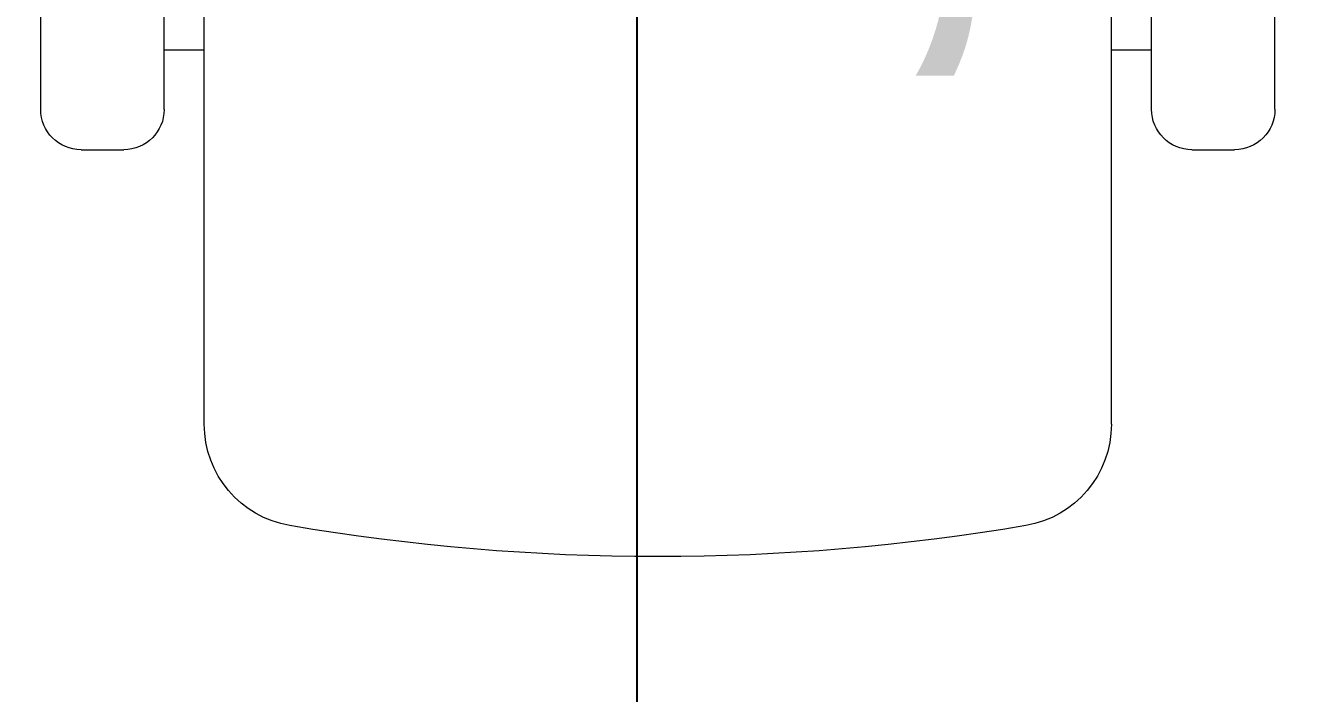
# Model space of a CAD drawing. Extents: x -12260 to 57327, y -29287 to 19916.
# Drawn here: x 45079 to 45705, y -6849 to -6524 of the extents above; entities that cross this region are included whole.
import ezdxf

# ---------------------------------------------------------------- set-up
doc = ezdxf.new("R2010")
doc.units = 0
doc.header["$LTSCALE"] = 0.25
doc.linetypes.add('DASHDOT', pattern=[25.4, 12.7, -6.35, 0, -6.35])
for name, color, linetype, lineweight in [('01-First Floor-FUR$0$72_EGR_BASE_TEXT', 252, 'Continuous', 5), ('01-First Floor-FUR$0$LOADING', 253, 'Continuous', 5), ('01-First Floor-FUR$0$NEW Wall', 166, 'Continuous', 5), ('E-LITE-CLNG-CNDT', 6, 'DASHDOT', 35)]:
    doc.layers.add(name, color=color, linetype=linetype, lineweight=lineweight)
doc.layers.add('01-First Floor-FUR$0$FALSE CEILING', color=251, linetype='Continuous')
doc.styles.add('01-First Floor-FUR$0$X3G_ENTITY_9EC9', font='swisscl.ttf', dxfattribs={"height": 0.2})

# ---------------------------------------------------------------- blocks, each defined once
blk = doc.blocks.new('*X119')
at = {"color": 0}
for p, q in [((5, 3), (5, 3)), ((5, 3), (5, 3)), ((5, 3), (5, 3)), ((5, 3), (5, 3)), ((5, 3), (5, 3)), ((5, 3), (5, 3)), ((5, 3), (5, 3)), ((5, 3), (5, 3)), ((5, 3), (5, 3)), ((5, 3), (5, 3)), ((5, 3), (5, 3)), ((5, 3), (5, 3)), ((5, 3), (5, 3)), ((5, 3), (5, 3)), ((5, 3), (5, 3)), ((5, 3), (5, 3)), ((5, 3), (5, 3)), ((5, 3), (5, 3)), ((5, 3), (5, 3)), ((5, 3), (5, 3)), ((5, 3), (5, 3)), ((5, 3), (5, 3)), ((5, 3), (5, 3)), ((5, 3), (5, 3)), ((5, 3), (5, 3)), ((5, 3), (5, 3)), ((5, 3), (5, 3)), ((5, 3), (5, 3)), ((5, 3), (5, 3)), ((5, 3), (5, 3)), ((5, 3), (5, 3)), ((5, 3), (5, 3)), ((5, 3), (5, 3)), ((5, 3), (5, 3)), ((5, 3), (5, 3)), ((5, 3), (5, 3)), ((5, 3), (5, 3)), ((5, 3), (5, 3)), ((5, 3), (5, 3)), ((5, 3), (5, 3)), ((5, 3), (5, 3)), ((5, 3), (5, 3)), ((5, 3), (5, 3)), ((5, 3), (5, 3)), ((5, 3), (5, 3)), ((5, 3), (5, 3)), ((5, 3), (5, 3)), ((5, 3), (5, 3)), ((5, 3), (5, 3)), ((5, 3), (5, 3)), ((5, 3), (5, 3)), ((5, 3), (5, 3)), ((5, 3), (5, 3)), ((5, 3), (5, 3)), ((5, 3), (5, 3)), ((5, 3), (5, 3)), ((5, 3), (5, 3)), ((5, 3), (5, 3)), ((5, 3), (5, 3)), ((5, 3), (5, 3)), ((5, 3), (5, 3)), ((5, 3), (5, 3)), ((5, 3), (5, 3)), ((5, 3), (5, 3)), ((5, 3), (5, 3)), ((5, 3), (5, 3)), ((6, 3), (5, 3)), ((5, 3), (5, 3)), ((6, 3), (5, 3)), ((5, 3), (5, 3)), ((6, 3), (5, 3)), ((5, 3), (5, 3)), ((6, 3), (5, 3)), ((5, 3), (5, 3)), ((5, 3), (5, 3)), ((5, 3), (5, 3)), ((5, 3), (5, 3)), ((5, 3), (5, 3)), ((5, 3), (5, 3)), ((5, 3), (5, 3)), ((5, 3), (5, 3)), ((5, 3), (5, 3)), ((5, 3), (5, 3)), ((5, 3), (5, 3)), ((5, 3), (5, 3)), ((5, 3), (5, 3)), ((5, 3), (5, 3)), ((5, 3), (5, 3)), ((5, 3), (5, 3)), ((5, 3), (5, 3)), ((5, 3), (5, 3)), ((5, 3), (5, 3)), ((5, 3), (5, 3)), ((5, 3), (5, 3)), ((5, 3), (5, 3)), ((5, 3), (5, 3)), ((6, 3), (6, 3)), ((6, 3), (6, 3)), ((6, 3), (6, 3)), ((6, 3), (6, 3)), ((6, 3), (6, 3)), ((6, 3), (6, 3)), ((6, 3), (6, 3)), ((6, 3), (6, 3)), ((6, 3), (6, 3)), ((6, 3), (6, 3)), ((6, 3), (6, 3)), ((6, 3), (6, 3)), ((6, 3), (6, 3)), ((6, 3), (6, 3)), ((6, 3), (6, 3)), ((6, 3), (6, 3)), ((6, 3), (6, 3)), ((6, 3), (6, 3)), ((6, 3), (6, 3)), ((6, 3), (6, 3)), ((6, 3), (6, 3)), ((6, 3), (6, 3)), ((6, 3), (6, 3)), ((6, 3), (6, 3)), ((6, 3), (6, 3)), ((6, 3), (6, 3)), ((6, 3), (6, 3)), ((6, 3), (6, 3)), ((6, 3), (6, 3)), ((6, 3), (6, 3)), ((6, 3), (6, 3)), ((6, 3), (6, 3)), ((6, 3), (6, 3)), ((6, 3), (6, 3)), ((6, 3), (6, 3)), ((6, 3), (6, 3)), ((6, 3), (6, 3)), ((6, 3), (6, 3)), ((6, 3), (6, 3)), ((6, 3), (6, 3)), ((6, 3), (6, 3)), ((6, 3), (6, 3)), ((6, 3), (6, 3)), ((6, 3), (6, 3)), ((6, 3), (6, 3)), ((6, 3), (6, 3)), ((6, 3), (6, 3)), ((6, 3), (6, 3)), ((6, 3), (6, 3)), ((6, 3), (6, 3)), ((6, 3), (6, 3)), ((6, 3), (6, 3)), ((6, 3), (6, 3)), ((6, 3), (6, 3)), ((6, 3), (6, 3)), ((6, 3), (6, 3)), ((6, 3), (6, 3)), ((6, 3), (6, 3)), ((6, 3), (6, 3)), ((6, 3), (6, 3)), ((6, 3), (6, 3)), ((6, 3), (6, 3)), ((6, 3), (6, 3)), ((6, 3), (6, 3)), ((6, 3), (6, 3)), ((6, 3), (6, 3)), ((6, 3), (6, 3)), ((6, 3), (6, 3)), ((6, 3), (6, 3)), ((6, 3), (6, 3)), ((6, 3), (6, 3)), ((6, 3), (6, 3)), ((6, 3), (6, 3)), ((6, 3), (6, 3)), ((6, 3), (6, 3)), ((6, 3), (6, 3)), ((6, 3), (6, 3)), ((6, 3), (6, 3)), ((6, 3), (6, 3)), ((6, 3), (6, 3)), ((6, 3), (6, 3)), ((6, 3), (6, 3)), ((6, 3), (6, 3)), ((6, 3), (6, 3)), ((6, 3), (6, 3)), ((6, 3), (6, 3)), ((6, 3), (6, 3)), ((6, 3), (6, 3)), ((6, 3), (6, 3)), ((6, 3), (6, 3)), ((6, 3), (6, 3)), ((6, 3), (6, 3)), ((6, 3), (6, 3)), ((6, 3), (6, 3)), ((6, 3), (6, 3)), ((6, 3), (6, 3)), ((6, 3), (6, 3)), ((6, 3), (6, 3)), ((6, 3), (6, 3)), ((6, 3), (6, 3)), ((6, 3), (6, 3)), ((6, 3), (6, 3)), ((6, 3), (6, 3)), ((6, 3), (6, 3)), ((6, 3), (6, 3)), ((6, 3), (6, 3)), ((6, 3), (6, 3)), ((6, 3), (6, 3)), ((6, 3), (6, 3)), ((6, 3), (6, 3)), ((6, 3), (6, 3)), ((6, 3), (6, 3)), ((6, 3), (6, 3)), ((6, 3), (6, 3)), ((6, 3), (6, 3)), ((6, 3), (6, 3)), ((6, 3), (6, 3)), ((6, 3), (6, 3)), ((6, 3), (6, 3)), ((6, 3), (6, 3)), ((6, 3), (6, 3)), ((6, 3), (6, 3)), ((6, 3), (6, 3)), ((6, 3), (6, 3)), ((6, 3), (6, 3)), ((6, 3), (6, 3)), ((6, 3), (6, 3)), ((6, 3), (6, 3)), ((6, 3), (6, 3)), ((6, 3), (6, 3)), ((6, 3), (6, 3)), ((6, 3), (6, 3)), ((6, 3), (6, 3)), ((6, 3), (6, 3)), ((6, 3), (6, 3)), ((6, 3), (6, 3)), ((6, 3), (6, 3)), ((6, 3), (6, 3)), ((6, 3), (6, 3)), ((6, 3), (6, 3)), ((6, 3), (6, 3)), ((6, 3), (6, 3)), ((6, 3), (6, 3)), ((6, 3), (6, 3)), ((6, 3), (6, 3)), ((6, 3), (6, 3)), ((6, 3), (6, 3)), ((6, 3), (6, 3)), ((6, 3), (6, 3)), ((6, 3), (6, 3)), ((6, 3), (6, 3)), ((6, 3), (6, 3)), ((6, 3), (6, 3)), ((6, 3), (6, 3)), ((6, 3), (6, 3)), ((6, 3), (6, 3)), ((6, 3), (6, 3)), ((6, 3), (6, 3)), ((6, 3), (6, 3)), ((6, 3), (6, 3)), ((6, 3), (6, 3)), ((6, 3), (6, 3)), ((6, 3), (6, 3)), ((6, 3), (6, 3)), ((6, 3), (6, 3)), ((6, 3), (6, 3)), ((6, 3), (6, 3)), ((6, 3), (6, 3)), ((6, 3), (6, 3)), ((6, 3), (6, 3)), ((6, 3), (6, 3)), ((6, 3), (6, 3)), ((6, 3), (6, 3)), ((6, 3), (6, 3)), ((6, 3), (6, 3)), ((6, 3), (6, 3)), ((6, 3), (6, 3)), ((6, 3), (6, 3)), ((6, 3), (6, 3)), ((6, 3), (6, 3)), ((6, 3), (6, 3)), ((6, 3), (6, 3)), ((6, 3), (6, 3)), ((6, 3), (6, 3)), ((6, 3), (6, 3)), ((6, 3), (6, 3)), ((6, 3), (6, 3)), ((6, 3), (6, 3)), ((6, 3), (6, 3)), ((6, 3), (6, 3)), ((6, 3), (6, 3)), ((6, 3), (6, 3)), ((6, 3), (6, 3)), ((6, 3), (6, 3)), ((6, 3), (6, 3)), ((6, 3), (6, 3)), ((6, 3), (6, 3)), ((6, 3), (6, 3)), ((6, 3), (6, 3)), ((6, 3), (6, 3)), ((6, 3), (6, 3)), ((6, 3), (6, 3)), ((6, 3), (6, 3)), ((6, 3), (6, 3)), ((6, 3), (5, 3)), ((6, 3), (5, 3)), ((6, 3), (5, 3)), ((6, 3), (5, 3)), ((6, 3), (5, 3)), ((6, 3), (6, 3)), ((6, 3), (6, 3)), ((6, 3), (6, 3)), ((6, 3), (6, 3)), ((6, 3), (6, 3)), ((6, 3), (6, 3)), ((6, 3), (6, 3)), ((6, 3), (6, 3)), ((6, 3), (6, 3)), ((6, 3), (6, 3)), ((6, 3), (6, 3)), ((6, 3), (6, 3)), ((6, 3), (6, 3)), ((6, 3), (6, 3)), ((6, 3), (6, 3)), ((6, 3), (6, 3)), ((6, 3), (6, 3)), ((6, 3), (6, 3)), ((6, 3), (6, 3)), ((6, 3), (6, 3)), ((6, 3), (6, 3)), ((6, 3), (6, 3)), ((6, 3), (6, 3)), ((6, 3), (6, 3)), ((6, 3), (6, 3)), ((6, 3), (6, 3)), ((6, 3), (6, 3)), ((6, 3), (6, 3)), ((6, 3), (6, 3)), ((6, 3), (6, 3)), ((6, 3), (6, 3)), ((6, 3), (6, 3)), ((6, 3), (6, 3)), ((6, 3), (6, 3)), ((6, 3), (6, 3)), ((6, 3), (6, 3)), ((6, 3), (6, 3)), ((6, 3), (6, 3)), ((6, 3), (6, 3)), ((6, 3), (6, 3)), ((6, 3), (6, 3)), ((6, 3), (6, 3)), ((6, 3), (6, 3)), ((6, 3), (6, 3)), ((6, 3), (6, 3)), ((6, 3), (6, 3)), ((6, 3), (6, 3)), ((6, 3), (6, 3)), ((6, 3), (6, 3)), ((6, 3), (6, 3)), ((6, 3), (6, 3)), ((6, 3), (6, 3)), ((6, 3), (6, 3)), ((6, 3), (6, 3)), ((6, 3), (6, 3)), ((6, 3), (6, 3)), ((6, 3), (6, 3)), ((6, 3), (6, 3)), ((6, 3), (6, 3)), ((6, 3), (6, 3)), ((6, 3), (6, 3)), ((6, 3), (6, 3)), ((6, 3), (6, 3)), ((6, 3), (6, 3)), ((6, 3), (6, 3)), ((6, 3), (6, 3)), ((6, 3), (6, 3)), ((6, 3), (6, 3)), ((6, 3), (6, 3)), ((6, 3), (6, 3)), ((6, 3), (6, 3)), ((6, 3), (6, 3)), ((6, 3), (6, 3)), ((6, 3), (6, 3)), ((6, 3), (6, 3)), ((6, 3), (6, 3)), ((6, 3), (6, 3)), ((6, 3), (6, 3)), ((6, 3), (6, 3)), ((6, 3), (6, 3)), ((6, 3), (6, 3)), ((6, 3), (6, 3)), ((6, 3), (6, 3)), ((6, 3), (6, 3)), ((6, 3), (6, 3)), ((6, 3), (6, 3)), ((6, 3), (6, 3)), ((6, 3), (6, 3)), ((6, 3), (6, 3)), ((6, 3), (6, 3)), ((6, 3), (6, 3)), ((6, 3), (6, 3)), ((6, 3), (6, 3)), ((6, 3), (6, 3)), ((6, 3), (6, 3)), ((6, 3), (6, 3)), ((6, 3), (6, 3)), ((6, 3), (6, 3)), ((6, 3), (6, 3)), ((6, 3), (6, 3)), ((6, 3), (6, 3)), ((6, 3), (6, 3)), ((6, 3), (6, 3)), ((6, 3), (6, 3)), ((6, 3), (6, 3)), ((6, 3), (6, 3)), ((6, 3), (6, 3)), ((6, 3), (6, 3)), ((6, 3), (6, 3)), ((6, 3), (6, 3)), ((6, 3), (6, 3)), ((6, 3), (6, 3)), ((6, 3), (6, 3)), ((6, 3), (6, 3)), ((6, 3), (6, 3)), ((6, 3), (6, 3)), ((6, 3), (6, 3)), ((6, 3), (6, 3)), ((6, 3), (6, 3)), ((6, 3), (6, 3)), ((6, 3), (6, 3)), ((6, 3), (6, 3)), ((6, 3), (6, 3)), ((6, 3), (6, 3)), ((6, 3), (6, 3)), ((6, 3), (6, 3)), ((6, 3), (6, 3)), ((6, 3), (6, 3)), ((6, 3), (6, 3)), ((6, 3), (6, 3)), ((6, 3), (6, 3)), ((6, 3), (6, 3)), ((6, 3), (6, 3)), ((6, 3), (6, 3)), ((6, 3), (6, 3)), ((6, 3), (6, 3)), ((6, 3), (6, 3)), ((6, 3), (6, 3)), ((6, 3), (6, 3)), ((6, 3), (6, 3)), ((6, 3), (6, 3)), ((6, 3), (6, 3)), ((6, 3), (6, 3)), ((6, 3), (6, 3)), ((6, 3), (6, 3)), ((6, 3), (6, 3)), ((6, 3), (6, 3)), ((6, 3), (6, 3)), ((6, 3), (6, 3)), ((6, 3), (6, 3)), ((6, 3), (6, 3)), ((6, 3), (6, 3)), ((6, 3), (6, 3)), ((6, 3), (6, 3)), ((6, 3), (6, 3)), ((6, 3), (6, 3)), ((6, 3), (6, 3)), ((6, 3), (6, 3)), ((6, 3), (6, 3)), ((6, 3), (6, 3)), ((6, 3), (6, 3)), ((6, 3), (6, 3)), ((6, 3), (6, 3)), ((6, 3), (6, 3)), ((6, 3), (6, 3)), ((6, 3), (6, 3)), ((6, 3), (6, 3)), ((6, 3), (6, 3)), ((6, 3), (6, 3)), ((6, 3), (6, 3)), ((6, 3), (6, 3)), ((6, 3), (6, 3)), ((6, 3), (6, 3)), ((6, 3), (6, 3)), ((6, 3), (6, 3)), ((6, 3), (6, 3)), ((6, 3), (6, 3)), ((6, 3), (6, 3)), ((6, 3), (6, 3)), ((6, 3), (6, 3)), ((6, 3), (6, 3)), ((6, 3), (6, 3)), ((6, 3), (6, 3)), ((6, 3), (6, 3)), ((6, 3), (6, 3)), ((6, 3), (6, 3)), ((6, 3), (6, 3)), ((6, 3), (6, 3)), ((6, 3), (6, 3)), ((6, 3), (6, 3)), ((6, 3), (6, 3)), ((6, 3), (6, 3)), ((6, 3), (6, 3)), ((6, 3), (6, 3)), ((6, 3), (6, 3)), ((6, 3), (6, 3)), ((6, 3), (6, 3)), ((6, 3), (6, 3)), ((6, 3), (6, 3)), ((6, 3), (6, 3)), ((6, 3), (6, 3)), ((6, 3), (6, 3)), ((6, 3), (6, 3)), ((6, 3), (6, 3)), ((6, 3), (6, 3)), ((6, 3), (6, 3)), ((6, 3), (6, 3)), ((6, 3), (6, 3)), ((6, 3), (6, 3)), ((6, 3), (6, 3)), ((6, 3), (6, 3)), ((6, 3), (6, 3)), ((6, 3), (6, 3)), ((6, 3), (6, 3)), ((6, 3), (6, 3)), ((6, 3), (6, 3)), ((6, 3), (6, 3)), ((6, 3), (6, 3)), ((6, 3), (6, 3)), ((6, 3), (6, 3)), ((6, 3), (6, 3)), ((6, 3), (6, 3)), ((6, 3), (6, 3)), ((6, 3), (6, 3)), ((6, 3), (6, 3)), ((6, 3), (6, 3)), ((6, 3), (6, 3)), ((6, 3), (6, 3)), ((6, 3), (6, 3)), ((6, 3), (6, 3)), ((6, 3), (6, 3)), ((6, 3), (6, 3)), ((6, 3), (6, 3)), ((6, 3), (6, 3)), ((6, 3), (6, 3)), ((6, 3), (6, 3)), ((6, 3), (6, 3)), ((6, 3), (6, 3)), ((6, 3), (6, 3)), ((6, 3), (6, 3)), ((6, 3), (6, 3)), ((6, 3), (6, 3)), ((6, 3), (6, 3)), ((6, 3), (6, 3)), ((6, 3), (6, 3)), ((6, 3), (6, 3)), ((6, 3), (6, 3)), ((6, 3), (6, 3)), ((6, 3), (6, 3)), ((6, 3), (6, 3)), ((6, 3), (6, 3)), ((6, 3), (6, 3)), ((6, 3), (6, 3)), ((6, 3), (6, 3)), ((6, 3), (6, 3)), ((6, 3), (6, 3)), ((6, 3), (6, 3)), ((6, 3), (6, 3)), ((6, 3), (6, 3)), ((6, 3), (6, 3)), ((6, 3), (6, 3)), ((6, 3), (6, 3)), ((6, 3), (6, 3)), ((6, 3), (6, 3)), ((6, 3), (6, 3)), ((6, 3), (6, 3)), ((6, 3), (6, 3)), ((6, 3), (6, 3)), ((6, 3), (6, 3)), ((6, 3), (6, 3)), ((6, 3), (6, 3)), ((6, 3), (6, 3)), ((6, 3), (6, 3)), ((6, 3), (6, 3)), ((6, 3), (6, 3)), ((6, 3), (6, 3)), ((6, 3), (6, 3)), ((6, 3), (6, 3)), ((6, 3), (6, 3)), ((6, 3), (6, 3)), ((6, 3), (6, 3)), ((6, 3), (6, 3)), ((6, 3), (6, 3)), ((6, 3), (6, 3)), ((6, 3), (6, 3)), ((6, 3), (6, 3)), ((6, 3), (6, 3)), ((6, 3), (6, 3)), ((6, 3), (6, 3)), ((6, 3), (6, 3)), ((6, 3), (6, 3)), ((6, 3), (6, 3)), ((6, 3), (6, 3)), ((6, 3), (6, 3)), ((6, 3), (6, 3)), ((6, 3), (6, 3)), ((6, 3), (6, 3)), ((6, 3), (6, 3)), ((6, 3), (6, 3)), ((6, 3), (6, 3)), ((6, 3), (6, 3)), ((6, 3), (6, 3)), ((6, 3), (6, 3)), ((6, 3), (6, 3)), ((6, 3), (6, 3)), ((6, 3), (6, 3)), ((6, 3), (6, 3)), ((6, 3), (6, 3)), ((6, 3), (6, 3)), ((6, 3), (6, 3)), ((6, 3), (6, 3)), ((6, 3), (6, 3)), ((6, 3), (6, 3)), ((6, 3), (6, 3)), ((6, 3), (6, 3)), ((6, 3), (6, 3)), ((6, 3), (6, 3))]:
    blk.add_line(p, q, dxfattribs=at)
blk = doc.blocks.new('*X120')
at = {"color": 0}
for p, q in [((13, 1), (13, 1)), ((13, 1), (13, 1)), ((13, 1), (13, 1)), ((13, 1), (13, 1)), ((13, 1), (13, 1)), ((13, 1), (13, 1)), ((13, 1), (13, 1)), ((13, 1), (13, 1)), ((13, 1), (13, 1)), ((13, 1), (13, 1)), ((13, 1), (13, 1)), ((13, 1), (13, 1)), ((13, 1), (13, 1)), ((13, 1), (13, 1)), ((13, 1), (13, 1)), ((13, 1), (14, 1)), ((13, 1), (14, 1)), ((13, 1), (14, 1)), ((13, 1), (13, 1)), ((13, 1), (13, 1)), ((13, 1), (13, 1)), ((13, 1), (13, 1)), ((13, 1), (13, 1)), ((13, 1), (13, 1)), ((13, 1), (13, 1)), ((13, 1), (13, 1)), ((13, 1), (13, 1)), ((13, 1), (13, 1)), ((13, 1), (13, 1)), ((13, 1), (13, 1)), ((13, 1), (13, 1)), ((13, 1), (13, 1)), ((13, 1), (13, 1)), ((13, 1), (13, 1)), ((13, 1), (13, 1)), ((13, 1), (13, 1)), ((13, 1), (13, 1)), ((13, 1), (13, 1)), ((13, 1), (13, 1)), ((13, 1), (13, 1)), ((13, 1), (13, 1)), ((13, 1), (13, 1)), ((13, 1), (13, 1)), ((13, 1), (13, 1)), ((13, 1), (13, 1)), ((13, 1), (13, 1)), ((13, 1), (13, 1)), ((13, 1), (13, 1)), ((13, 1), (13, 1)), ((13, 1), (13, 1)), ((13, 1), (13, 1)), ((13, 1), (13, 1)), ((13, 1), (13, 1)), ((13, 1), (13, 1)), ((13, 1), (13, 1)), ((13, 1), (13, 1)), ((13, 1), (13, 1)), ((13, 1), (13, 1)), ((13, 1), (13, 1)), ((13, 1), (13, 1)), ((13, 1), (13, 1)), ((13, 1), (13, 1)), ((13, 1), (13, 1)), ((13, 1), (13, 1)), ((13, 1), (13, 1)), ((13, 1), (13, 1)), ((13, 1), (13, 1)), ((13, 1), (13, 1)), ((13, 1), (13, 1)), ((13, 1), (13, 1)), ((13, 1), (13, 1)), ((13, 1), (13, 1)), ((13, 1), (13, 1)), ((13, 1), (13, 1)), ((13, 1), (13, 1)), ((13, 1), (13, 1)), ((13, 1), (13, 1)), ((13, 1), (13, 1)), ((13, 1), (13, 1)), ((13, 1), (13, 1)), ((13, 1), (13, 1)), ((13, 1), (13, 1)), ((13, 1), (13, 1)), ((13, 1), (13, 1)), ((13, 1), (13, 1)), ((13, 1), (13, 1)), ((13, 1), (13, 1)), ((13, 1), (13, 1)), ((13, 1), (13, 1)), ((13, 1), (13, 1)), ((13, 1), (13, 1)), ((13, 1), (13, 1)), ((13, 1), (13, 1)), ((13, 1), (13, 1)), ((13, 1), (13, 1)), ((13, 1), (13, 1)), ((13, 1), (13, 1)), ((13, 1), (13, 1)), ((13, 1), (13, 1)), ((13, 1), (13, 1)), ((13, 1), (13, 1)), ((13, 1), (13, 1)), ((13, 1), (13, 1)), ((13, 1), (13, 1)), ((13, 1), (13, 1)), ((13, 1), (13, 1)), ((13, 1), (13, 1)), ((13, 1), (13, 1)), ((13, 1), (13, 1)), ((13, 1), (13, 1)), ((13, 1), (13, 1)), ((13, 1), (13, 1)), ((13, 1), (13, 1)), ((13, 1), (13, 1)), ((13, 1), (13, 1)), ((13, 1), (13, 1)), ((13, 1), (13, 1)), ((13, 1), (13, 1)), ((13, 1), (13, 1)), ((13, 1), (13, 1)), ((13, 1), (13, 1)), ((13, 1), (13, 1)), ((13, 1), (13, 1)), ((13, 1), (14, 1)), ((13, 0), (13, 0)), ((13, 0), (13, 0)), ((13, 0), (13, 0)), ((13, 0), (13, 0)), ((13, 0), (13, 0)), ((13, 0), (13, 0)), ((13, 0), (13, 0)), ((13, 0), (13, 0)), ((13, 0), (13, 0)), ((13, 0), (13, 0)), ((13, 0), (13, 0)), ((13, 0), (13, 0)), ((13, 0), (13, 0)), ((13, 0), (13, 0)), ((13, 0), (13, 0)), ((13, 0), (13, 0)), ((13, 0), (13, 0)), ((13, 0), (13, 0)), ((13, 0), (13, 0)), ((13, 0), (13, 0)), ((13, 0), (13, 0)), ((13, 0), (13, 0)), ((13, 0), (13, 0)), ((13, 0), (13, 0)), ((13, 0), (13, 0)), ((13, 0), (13, 0)), ((13, 0), (13, 0)), ((13, 0), (13, 0)), ((13, 0), (13, 0)), ((13, 0), (13, 0)), ((13, 0), (13, 0)), ((13, 0), (13, 0)), ((13, 0), (13, 0)), ((13, 0), (13, 0)), ((13, 0), (13, 0)), ((13, 0), (13, 0)), ((13, 0), (13, 0)), ((13, 0), (13, 0)), ((13, 0), (13, 0)), ((13, 0), (13, 0)), ((13, 0), (13, 0)), ((13, 0), (13, 0)), ((13, 0), (13, 0)), ((13, 0), (13, 0)), ((13, 0), (13, 0)), ((13, 0), (13, 0)), ((13, 0), (13, 0)), ((13, 0), (13, 0)), ((13, 0), (14, 0)), ((13, 0), (14, 0)), ((13, 0), (13, 0)), ((13, 0), (14, 0)), ((14, 1), (14, 1)), ((14, 1), (14, 1)), ((14, 1), (14, 1)), ((14, 1), (14, 1)), ((14, 1), (14, 1)), ((14, 1), (14, 1)), ((14, 1), (14, 1)), ((14, 1), (14, 1)), ((14, 1), (14, 1)), ((14, 1), (14, 1)), ((14, 1), (14, 1)), ((14, 1), (14, 1)), ((14, 1), (14, 1)), ((14, 1), (14, 1)), ((14, 1), (14, 1)), ((14, 1), (14, 1)), ((14, 1), (14, 1)), ((14, 1), (14, 1)), ((14, 1), (14, 1)), ((14, 1), (14, 1)), ((14, 1), (14, 1)), ((14, 1), (14, 1)), ((14, 1), (14, 1)), ((14, 1), (14, 1)), ((14, 1), (14, 1)), ((14, 1), (14, 1)), ((14, 1), (14, 1)), ((14, 1), (14, 1)), ((14, 1), (14, 1)), ((14, 1), (14, 1)), ((14, 1), (14, 1)), ((14, 1), (14, 1)), ((14, 1), (14, 1)), ((14, 1), (14, 1)), ((14, 1), (14, 1)), ((14, 1), (14, 1)), ((14, 1), (14, 1)), ((14, 1), (14, 1)), ((14, 1), (14, 1)), ((14, 1), (14, 1)), ((14, 1), (14, 1)), ((14, 1), (14, 1)), ((14, 1), (14, 1)), ((14, 1), (14, 1)), ((14, 1), (14, 1)), ((14, 1), (14, 1)), ((14, 1), (14, 1)), ((14, 1), (14, 1)), ((14, 1), (14, 1)), ((14, 1), (14, 1)), ((14, 1), (14, 1)), ((14, 1), (14, 1)), ((14, 1), (14, 1)), ((14, 1), (14, 1)), ((14, 1), (14, 1)), ((14, 1), (14, 1)), ((14, 1), (14, 1)), ((14, 1), (14, 1)), ((14, 1), (14, 1)), ((14, 1), (14, 1)), ((14, 1), (14, 1)), ((14, 1), (14, 1)), ((14, 1), (14, 1)), ((14, 1), (14, 1)), ((14, 1), (14, 1)), ((14, 1), (14, 1)), ((14, 1), (14, 1)), ((14, 1), (14, 1)), ((14, 1), (14, 1)), ((14, 1), (14, 1)), ((14, 1), (14, 1)), ((14, 1), (14, 1)), ((14, 1), (14, 1)), ((14, 1), (14, 1)), ((14, 1), (14, 1)), ((14, 1), (14, 1)), ((14, 1), (14, 1)), ((14, 1), (14, 1)), ((14, 1), (14, 1)), ((14, 1), (14, 1)), ((14, 1), (14, 1)), ((14, 1), (14, 1)), ((14, 1), (14, 1)), ((14, 1), (14, 1)), ((14, 1), (14, 1)), ((14, 1), (14, 1)), ((14, 1), (14, 1)), ((14, 1), (14, 1)), ((14, 1), (14, 1)), ((14, 1), (14, 1)), ((14, 1), (14, 1)), ((14, 1), (14, 1)), ((14, 1), (14, 1)), ((14, 1), (14, 1)), ((14, 0), (14, 0)), ((14, 0), (14, 0)), ((14, 0), (14, 0)), ((14, 0), (14, 0)), ((14, 0), (14, 0)), ((14, 0), (14, 0)), ((14, 0), (14, 0)), ((14, 0), (14, 0)), ((14, 0), (14, 0)), ((14, 0), (14, 0)), ((14, 0), (14, 0)), ((14, 0), (14, 0)), ((14, 0), (14, 0)), ((14, 0), (14, 0)), ((14, 0), (14, 0)), ((14, 0), (14, 0)), ((14, 0), (14, 0)), ((14, 0), (14, 0)), ((14, 0), (14, 0)), ((14, 0), (14, 0)), ((14, 0), (14, 0)), ((14, 0), (14, 0)), ((14, 0), (14, 0)), ((14, 0), (14, 0)), ((14, 0), (14, 0)), ((14, 0), (14, 0)), ((14, 0), (14, 0)), ((14, 0), (14, 0)), ((14, 0), (14, 0)), ((14, 0), (14, 0)), ((14, 0), (14, 0)), ((14, 0), (14, 0)), ((14, 0), (14, 0)), ((14, 0), (14, 0)), ((14, 0), (14, 0)), ((14, 0), (14, 0)), ((14, 0), (14, 0)), ((14, 0), (14, 0)), ((14, 0), (14, 0)), ((14, 0), (14, 0)), ((14, 0), (14, 0)), ((14, 0), (14, 0)), ((14, 0), (14, 0)), ((14, 0), (14, 0)), ((14, 0), (14, 0)), ((14, 0), (14, 0)), ((14, 0), (14, 0)), ((14, 0), (14, 0)), ((13, 0), (13, 0)), ((13, 0), (14, 0)), ((13, 0), (13, 0)), ((13, 0), (14, 0)), ((13, 0), (13, 0)), ((13, 0), (14, 0)), ((13, 0), (13, 0)), ((13, 0), (13, 0)), ((13, 0), (13, 0)), ((13, 0), (13, 0)), ((13, 0), (14, 0)), ((13, 0), (13, 0)), ((13, 0), (14, 0)), ((13, 0), (13, 0)), ((13, 0), (14, 0)), ((13, 0), (13, 0)), ((13, 0), (14, 0)), ((13, 0), (13, 0)), ((13, 0), (14, 0)), ((13, 0), (13, 0)), ((13, 0), (14, 0)), ((13, 0), (13, 0)), ((13, 0), (14, 0)), ((13, 0), (13, 0)), ((13, 0), (13, 0)), ((13, 0), (13, 0)), ((13, 0), (14, 0)), ((13, 0), (13, 0)), ((13, 0), (14, 0)), ((13, 0), (13, 0)), ((13, 0), (14, 0)), ((13, 0), (13, 0)), ((13, 0), (14, 0)), ((13, 0), (13, 0)), ((13, 0), (13, 0)), ((13, 0), (13, 0)), ((13, 0), (13, 0)), ((13, 0), (13, 0)), ((13, 0), (13, 0)), ((13, 0), (13, 0)), ((13, 0), (13, 0)), ((13, 0), (13, 0)), ((13, 0), (13, 0)), ((13, 0), (13, 0)), ((13, 0), (13, 0)), ((13, 0), (13, 0)), ((13, 0), (13, 0)), ((13, 0), (13, 0)), ((13, 0), (13, 0)), ((13, 0), (13, 0)), ((13, 0), (13, 0)), ((13, 0), (13, 0)), ((13, 0), (13, 0)), ((13, 0), (13, 0)), ((13, 0), (13, 0)), ((13, 0), (13, 0)), ((13, 0), (13, 0)), ((13, 0), (13, 0)), ((13, 0), (13, 0)), ((13, 0), (13, 0)), ((13, 0), (13, 0)), ((13, 0), (13, 0)), ((13, 0), (13, 0)), ((13, 0), (13, 0)), ((13, -1), (13, -1)), ((13, -1), (13, -1)), ((13, -1), (13, -1)), ((13, -1), (13, -1)), ((13, -1), (13, -1)), ((13, -1), (14, -1)), ((13, -1), (13, -1)), ((14, 0), (14, 0)), ((14, 0), (14, 0)), ((14, 0), (14, 0)), ((14, 0), (14, 0)), ((14, 0), (14, 0)), ((14, 0), (14, 0)), ((14, 0), (14, 0)), ((14, 0), (14, 0)), ((14, 0), (14, 0)), ((14, 0), (14, 0)), ((14, 0), (14, 0)), ((14, 0), (14, 0)), ((14, 0), (14, 0)), ((14, 0), (14, 0)), ((14, 0), (14, 0)), ((13, 0), (14, 0)), ((14, 0), (14, 0)), ((14, 0), (14, 0)), ((14, 0), (14, 0)), ((14, 0), (14, 0)), ((14, 0), (14, 0)), ((14, 0), (14, 0)), ((14, 0), (14, 0)), ((14, 0), (14, 0)), ((14, 0), (14, 0)), ((14, 0), (14, 0)), ((14, 0), (14, 0)), ((14, 0), (14, 0)), ((14, 0), (14, 0)), ((14, 0), (14, 0)), ((14, 0), (14, 0)), ((14, 0), (14, 0)), ((14, 0), (14, 0)), ((14, 0), (14, 0)), ((14, 0), (14, 0)), ((14, 0), (14, 0)), ((14, 0), (14, 0)), ((14, 0), (14, 0)), ((14, 0), (14, 0)), ((14, 0), (14, 0)), ((14, 0), (14, 0)), ((14, 0), (14, 0)), ((14, 0), (14, 0)), ((14, 0), (14, 0)), ((14, 0), (14, 0)), ((14, 0), (14, 0)), ((14, 0), (14, 0)), ((14, 0), (14, 0)), ((14, 0), (14, 0)), ((14, 0), (14, 0)), ((14, -1), (14, -1)), ((14, -1), (14, -1)), ((14, -1), (14, -1)), ((14, -1), (14, -1)), ((14, -1), (14, -1))]:
    blk.add_line(p, q, dxfattribs=at)
blk = doc.blocks.new('01-First Floor-FUR$0$GF21018-P')
at = {"color": 0}
for p, q in [((-0.2207, 0.47563), (-0.2207, 0.0675)), ((0.22049, 0.47563), (0.22049, 0.0675)), ((-0.2806, 0.34221), (-0.25983, 0.34221)), ((0.25963, 0.34221), (0.2804, 0.34221)), ((-0.30021, 0.32259), (-0.30021, 0.14)), ((-0.24021, 0.32259), (-0.24021, 0.14)), ((0.24001, 0.32259), (0.24001, 0.14)), ((0.30001, 0.32259), (0.30001, 0.14)), ((-0.24021, 0.29372), (-0.2207, 0.29372)), ((0.22049, 0.29372), (0.24001, 0.29372))]:
    blk.add_line(p, q, dxfattribs=at)
for points in [[(0.24001, 0.29372), (0.24001, 0.29372), (0.24001, 0.29372), (0.24001, 0.29372), (0.24001, 0.29372), (0.24001, 0.29372), (0.24001, 0.29372), (0.24001, 0.29372), (0.24001, 0.29372), (0.24001, 0.29372), (0.24001, 0.29372), (0.24001, 0.29372), (0.24001, 0.29372), (0.24001, 0.29372), (0.24001, 0.29372), (0.24001, 0.29372), (0.24001, 0.29372), (0.24001, 0.29372), (0.24001, 0.29372), (0.24001, 0.29372), (0.24001, 0.29372), (0.24001, 0.29372), (0.24001, 0.29372), (0.24001, 0.29372), (0.24001, 0.29372), (0.24001, 0.29372), (0.24001, 0.29372), (0.24001, 0.29372), (0.24001, 0.29372), (0.24001, 0.29372), (0.24001, 0.29372), (0.24001, 0.29372), (0.24001, 0.29372), (0.24001, 0.29372), (0.24001, 0.29372), (0.24001, 0.29372), (0.24001, 0.29372), (0.24001, 0.29372), (0.24001, 0.29372), (0.24001, 0.29372), (0.24001, 0.29372), (0.24001, 0.29372), (0.24001, 0.29372), (0.24001, 0.29372), (0.24001, 0.29372), (0.24001, 0.29372), (0.24001, 0.29372), (0.24001, 0.29372), (0.24001, 0.29372), (0.24001, 0.29372), (0.24001, 0.29372), (0.24001, 0.29372), (0.24001, 0.29372), (0.24001, 0.29372), (0.24001, 0.29372), (0.24001, 0.29372), (0.24001, 0.29372), (0.24001, 0.29372), (0.24001, 0.29372), (0.24001, 0.29372), (0.24001, 0.29372), (0.24001, 0.29372), (0.24001, 0.29372), (0.24001, 0.29372), (0.24001, 0.29372), (0.24001, 0.29372), (0.24001, 0.29372), (0.24001, 0.29372), (0.24001, 0.29372), (0.24001, 0.29372), (0.24001, 0.29372), (0.24001, 0.29372), (0.24001, 0.29372), (0.24001, 0.29372), (0.24001, 0.29372), (0.24001, 0.29372), (0.24001, 0.29372), (0.24001, 0.29372), (0.24001, 0.29372), (0.24001, 0.29372), (0.24001, 0.29372), (0.24001, 0.29372), (0.24001, 0.29372), (0.24001, 0.29372), (0.24001, 0.29372), (0.24001, 0.29372), (0.24001, 0.29372), (0.24001, 0.29372), (0.24001, 0.29372), (0.24001, 0.29372), (0.24001, 0.29372), (0.24001, 0.29372), (0.24001, 0.29372), (0.24001, 0.29372), (0.24001, 0.29372), (0.24001, 0.29372), (0.24001, 0.29372), (0.24001, 0.29372), (0.24001, 0.29372), (0.24001, 0.29372), (0.24001, 0.29372), (0.24001, 0.29372), (0.24001, 0.29372), (0.24001, 0.29372), (0.24001, 0.29372), (0.24001, 0.29372), (0.24001, 0.29372), (0.24001, 0.29372), (0.24001, 0.29372), (0.24001, 0.29372), (0.24001, 0.29372), (0.24001, 0.29372), (0.24001, 0.29372), (0.24001, 0.29372), (0.24001, 0.29372), (0.24001, 0.29372), (0.24001, 0.29372), (0.24001, 0.29372), (0.24001, 0.29372), (0.24001, 0.29372), (0.24001, 0.29372), (0.24001, 0.29372), (0.24001, 0.29372), (0.24001, 0.29372), (0.24001, 0.29372), (0.24001, 0.29372), (0.24001, 0.29372), (0.24001, 0.29372), (0.24001, 0.29372), (0.24001, 0.29372), (0.24001, 0.29372), (0.24001, 0.29372), (0.24001, 0.29372), (0.24001, 0.29372), (0.24001, 0.29372), (0.24001, 0.29372), (0.24001, 0.29372), (0.24001, 0.29372), (0.24001, 0.29372), (0.24001, 0.29372), (0.24001, 0.29372), (0.24001, 0.29372), (0.24001, 0.29372), (0.24001, 0.29372), (0.24001, 0.29372), (0.24001, 0.29372), (0.24001, 0.29372), (0.24001, 0.29372), (0.24001, 0.29372), (0.24001, 0.29372), (0.24001, 0.29372), (0.24001, 0.29372), (0.24001, 0.29372), (0.24001, 0.29372), (0.24001, 0.29372), (0.24001, 0.29372), (0.24001, 0.29372), (0.24001, 0.29372), (0.24001, 0.29372), (0.24001, 0.29372), (0.24001, 0.29372), (0.24001, 0.29372), (0.24001, 0.29372), (0.24001, 0.29372), (0.24001, 0.29372), (0.24001, 0.29372), (0.24001, 0.29372), (0.24001, 0.29372), (0.24001, 0.29372), (0.24001, 0.29372), (0.24001, 0.29372), (0.24001, 0.29372), (0.24001, 0.29372), (0.24001, 0.29372), (0.24001, 0.29372), (0.24001, 0.29372), (0.24001, 0.29372), (0.24001, 0.29372), (0.24001, 0.29372), (0.24001, 0.29372), (0.24001, 0.29372), (0.24001, 0.29372), (0.24001, 0.29372), (0.24001, 0.29372), (0.24001, 0.29372), (0.24001, 0.29372), (0.24001, 0.29372), (0.24001, 0.29372), (0.24001, 0.29372), (0.24001, 0.29372), (0.24001, 0.29372), (0.24001, 0.29372), (0.24001, 0.29372), (0.24001, 0.29372), (0.24001, 0.29372), (0.24001, 0.29372), (0.24001, 0.29372), (0.24001, 0.29372), (0.24001, 0.29372), (0.24001, 0.29372), (0.24001, 0.29372), (0.24001, 0.29372), (0.24001, 0.29372), (0.24001, 0.29372), (0.24001, 0.29372), (0.24001, 0.29372), (0.24001, 0.29372), (0.24001, 0.29372), (0.24001, 0.29372), (0.24001, 0.29372), (0.24001, 0.29372), (0.24001, 0.29372), (0.24001, 0.29372), (0.24001, 0.29372), (0.24001, 0.29372), (0.24001, 0.29372), (0.24001, 0.29372), (0.24001, 0.29372), (0.24001, 0.29372), (0.24001, 0.29372), (0.24001, 0.29372), (0.24001, 0.29372), (0.24001, 0.29372), (0.24001, 0.29372), (0.24001, 0.29372), (0.24001, 0.29372), (0.24001, 0.29372), (0.24001, 0.29372), (0.24001, 0.29372), (0.24001, 0.29372), (0.24001, 0.29372), (0.24001, 0.29372), (0.24001, 0.29372), (0.24001, 0.29372), (0.24001, 0.29372), (0.24001, 0.29372), (0.24001, 0.29372), (0.24001, 0.29372), (0.24001, 0.29372), (0.24001, 0.29372), (0.24001, 0.29372), (0.24001, 0.29372), (0.24001, 0.29372), (0.24001, 0.29372), (0.24001, 0.29372), (0.24001, 0.29372), (0.24001, 0.29372), (0.24001, 0.29372), (0.24001, 0.29372), (0.24001, 0.29372), (0.24001, 0.29372), (0.24001, 0.29372), (0.24001, 0.29372), (0.24001, 0.29372), (0.24001, 0.29372), (0.24001, 0.29372), (0.24001, 0.29372), (0.24001, 0.29372), (0.24001, 0.29372), (0.24001, 0.29372), (0.24001, 0.29372), (0.24001, 0.29372), (0.24001, 0.29372), (0.24001, 0.29372), (0.24001, 0.29372), (0.24001, 0.29372), (0.24001, 0.29372), (0.24001, 0.29372), (0.24001, 0.29372), (0.24001, 0.29372), (0.24001, 0.29372), (0.24001, 0.29372), (0.24001, 0.29372), (0.24001, 0.29372), (0.24001, 0.29372), (0.24001, 0.29372), (0.24001, 0.29372)], [(0.24001, 0.29372), (0.24001, 0.29372), (0.24001, 0.29372), (0.24001, 0.29372), (0.24001, 0.29372), (0.24001, 0.29372), (0.24001, 0.29372), (0.24001, 0.29372), (0.24001, 0.29372), (0.24001, 0.29372), (0.24001, 0.29372), (0.24001, 0.29372), (0.24001, 0.29372), (0.24001, 0.29372), (0.24001, 0.29372), (0.24001, 0.29372), (0.24001, 0.29372), (0.24001, 0.29372), (0.24001, 0.29372), (0.24001, 0.29372), (0.24001, 0.29372), (0.24001, 0.29372), (0.24001, 0.29372), (0.24001, 0.29372), (0.24001, 0.29372), (0.24001, 0.29372), (0.24001, 0.29372), (0.24001, 0.29372), (0.24001, 0.29372), (0.24001, 0.29372), (0.24001, 0.29372), (0.24001, 0.29372), (0.24001, 0.29372), (0.24001, 0.29372), (0.24001, 0.29372), (0.24001, 0.29372), (0.24001, 0.29372), (0.24001, 0.29372), (0.24001, 0.29372), (0.24001, 0.29372), (0.24001, 0.29372), (0.24001, 0.29372), (0.24001, 0.29372), (0.24001, 0.29372), (0.24001, 0.29372), (0.24001, 0.29372), (0.24001, 0.29372), (0.24001, 0.29372), (0.24001, 0.29372), (0.24001, 0.29372), (0.24001, 0.29372), (0.24001, 0.29372), (0.24001, 0.29372), (0.24001, 0.29372), (0.24001, 0.29372), (0.24001, 0.29372), (0.24001, 0.29372), (0.24001, 0.29372), (0.24001, 0.29372), (0.24001, 0.29372), (0.24001, 0.29372), (0.24001, 0.29372), (0.24001, 0.29372), (0.24001, 0.29372), (0.24001, 0.29372), (0.24001, 0.29372), (0.24001, 0.29372), (0.24001, 0.29372), (0.24001, 0.29372), (0.24001, 0.29372), (0.24001, 0.29372), (0.24001, 0.29372), (0.24001, 0.29372), (0.24001, 0.29372), (0.24001, 0.29372), (0.24001, 0.29372), (0.24001, 0.29372), (0.24001, 0.29372), (0.24001, 0.29372), (0.24001, 0.29372), (0.24001, 0.29372), (0.24001, 0.29372), (0.24001, 0.29372), (0.24001, 0.29372), (0.24001, 0.29372), (0.24001, 0.29372), (0.24001, 0.29372), (0.24001, 0.29372), (0.24001, 0.29372), (0.24001, 0.29372), (0.24001, 0.29372), (0.24001, 0.29372), (0.24001, 0.29372), (0.24001, 0.29372), (0.24001, 0.29372), (0.24001, 0.29372), (0.24001, 0.29372), (0.24001, 0.29372), (0.24001, 0.29372), (0.24001, 0.29372), (0.24001, 0.29372), (0.24001, 0.29372), (0.24001, 0.29372), (0.24001, 0.29372), (0.24001, 0.29372), (0.24001, 0.29372), (0.24001, 0.29372), (0.24001, 0.29372), (0.24001, 0.29372), (0.24001, 0.29372), (0.24001, 0.29372), (0.24001, 0.29372), (0.24001, 0.29372), (0.24001, 0.29372), (0.24001, 0.29372), (0.24001, 0.29372), (0.24001, 0.29372), (0.24001, 0.29372), (0.24001, 0.29372), (0.24001, 0.29372), (0.24001, 0.29372), (0.24001, 0.29372), (0.24001, 0.29372), (0.24001, 0.29372), (0.24001, 0.29372), (0.24001, 0.29372), (0.24001, 0.29372), (0.24001, 0.29372), (0.24001, 0.29372), (0.24001, 0.29372), (0.24001, 0.29372), (0.24001, 0.29372), (0.24001, 0.29372), (0.24001, 0.29372), (0.24001, 0.29372), (0.24001, 0.29372), (0.24001, 0.29372), (0.24001, 0.29372), (0.24001, 0.29372), (0.24001, 0.29372), (0.24001, 0.29372), (0.24001, 0.29372), (0.24001, 0.29372), (0.24001, 0.29372), (0.24001, 0.29372), (0.24001, 0.29372), (0.24001, 0.29372), (0.24001, 0.29372), (0.24001, 0.29372), (0.24001, 0.29372), (0.24001, 0.29372), (0.24001, 0.29372), (0.24001, 0.29372), (0.24001, 0.29372), (0.24001, 0.29372), (0.24001, 0.29372), (0.24001, 0.29372), (0.24001, 0.29372), (0.24001, 0.29372), (0.24001, 0.29372), (0.24001, 0.29372), (0.24001, 0.29372), (0.24001, 0.29372), (0.24001, 0.29372), (0.24001, 0.29372), (0.24001, 0.29372), (0.24001, 0.29372), (0.24001, 0.29372), (0.24001, 0.29372), (0.24001, 0.29372), (0.24001, 0.29372), (0.24001, 0.29372), (0.24001, 0.29372), (0.24001, 0.29372), (0.24001, 0.29372), (0.24001, 0.29372), (0.24001, 0.29372), (0.24001, 0.29372), (0.24001, 0.29372), (0.24001, 0.29372), (0.24001, 0.29372), (0.24001, 0.29372), (0.24001, 0.29372), (0.24001, 0.29372), (0.24001, 0.29372), (0.24001, 0.29372), (0.24001, 0.29372), (0.24001, 0.29372), (0.24001, 0.29372), (0.24001, 0.29372), (0.24001, 0.29372), (0.24001, 0.29372), (0.24001, 0.29372), (0.24001, 0.29372), (0.24001, 0.29372), (0.24001, 0.29372), (0.24001, 0.29372), (0.24001, 0.29372), (0.24001, 0.29372), (0.24001, 0.29372), (0.24001, 0.29372), (0.24001, 0.29372), (0.24001, 0.29372), (0.24001, 0.29372), (0.24001, 0.29372), (0.24001, 0.29372), (0.24001, 0.29372), (0.24001, 0.29372), (0.24001, 0.29372), (0.24001, 0.29372), (0.24001, 0.29372), (0.24001, 0.29372), (0.24001, 0.29372), (0.24001, 0.29372), (0.24001, 0.29372), (0.24001, 0.29372), (0.24001, 0.29372), (0.24001, 0.29372), (0.24001, 0.29372)], [(0.24001, 0.29372), (0.24001, 0.29372), (0.24001, 0.29372), (0.24001, 0.29372), (0.24001, 0.29372), (0.24001, 0.29372), (0.24001, 0.29372), (0.24001, 0.29372), (0.24001, 0.29372), (0.24001, 0.29372), (0.24001, 0.29372), (0.24001, 0.29372), (0.24001, 0.29372), (0.24001, 0.29372), (0.24001, 0.29372), (0.24001, 0.29372), (0.24001, 0.29372), (0.24001, 0.29372), (0.24001, 0.29372), (0.24001, 0.29372), (0.24001, 0.29372), (0.24001, 0.29372), (0.24001, 0.29372), (0.24001, 0.29372), (0.24001, 0.29372), (0.24001, 0.29372), (0.24001, 0.29372), (0.24001, 0.29372), (0.24001, 0.29372), (0.24001, 0.29372), (0.24001, 0.29372), (0.24001, 0.29372), (0.24001, 0.29372), (0.24001, 0.29372), (0.24001, 0.29372), (0.24001, 0.29372), (0.24001, 0.29372), (0.24001, 0.29372), (0.24001, 0.29372), (0.24001, 0.29372), (0.24001, 0.29372), (0.24001, 0.29372), (0.24001, 0.29372), (0.24001, 0.29372), (0.24001, 0.29372), (0.24001, 0.29372), (0.24001, 0.29372), (0.24001, 0.29372), (0.24001, 0.29372), (0.24001, 0.29372), (0.24001, 0.29372), (0.24001, 0.29372), (0.24001, 0.29372), (0.24001, 0.29372), (0.24001, 0.29372), (0.24001, 0.29372), (0.24001, 0.29372), (0.24001, 0.29372), (0.24001, 0.29372), (0.24001, 0.29372), (0.24001, 0.29372), (0.24001, 0.29372), (0.24001, 0.29372), (0.24001, 0.29372), (0.24001, 0.29372), (0.24001, 0.29372), (0.24001, 0.29372), (0.24001, 0.29372), (0.24001, 0.29372), (0.24001, 0.29372), (0.24001, 0.29372), (0.24001, 0.29372), (0.24001, 0.29372), (0.24001, 0.29372), (0.24001, 0.29372), (0.24001, 0.29372), (0.24001, 0.29372), (0.24001, 0.29372), (0.24001, 0.29372), (0.24001, 0.29372), (0.24001, 0.29372), (0.24001, 0.29372), (0.24001, 0.29372), (0.24001, 0.29372), (0.24001, 0.29372), (0.24001, 0.29372), (0.24001, 0.29372), (0.24001, 0.29372), (0.24001, 0.29372), (0.24001, 0.29372), (0.24001, 0.29372), (0.24001, 0.29372), (0.24001, 0.29372), (0.24001, 0.29372), (0.24001, 0.29372), (0.24001, 0.29372), (0.24001, 0.29372), (0.24001, 0.29372), (0.24001, 0.29372), (0.24001, 0.29372), (0.24001, 0.29372), (0.24001, 0.29372), (0.24001, 0.29372), (0.24001, 0.29372), (0.24001, 0.29372), (0.24001, 0.29372), (0.24001, 0.29372), (0.24001, 0.29372), (0.24001, 0.29372), (0.24001, 0.29372), (0.24001, 0.29372), (0.24001, 0.29372), (0.24001, 0.29372), (0.24001, 0.29372), (0.24001, 0.29372), (0.24001, 0.29372), (0.24001, 0.29372), (0.24001, 0.29372), (0.24001, 0.29372), (0.24001, 0.29372), (0.24001, 0.29372), (0.24001, 0.29372), (0.24001, 0.29372), (0.24001, 0.29372), (0.24001, 0.29372), (0.24001, 0.29372), (0.24001, 0.29372), (0.24001, 0.29372), (0.24001, 0.29372), (0.24001, 0.29372), (0.24001, 0.29372), (0.24001, 0.29372), (0.24001, 0.29372), (0.24001, 0.29372), (0.24001, 0.29372), (0.24001, 0.29372), (0.24001, 0.29372), (0.24001, 0.29372), (0.24001, 0.29372), (0.24001, 0.29372), (0.24001, 0.29372), (0.24001, 0.29372), (0.24001, 0.29372), (0.24001, 0.29372), (0.24001, 0.29372), (0.24001, 0.29372), (0.24001, 0.29372), (0.24001, 0.29372), (0.24001, 0.29372), (0.24001, 0.29372), (0.24001, 0.29372), (0.24001, 0.29372), (0.24001, 0.29372), (0.24001, 0.29372), (0.24001, 0.29372), (0.24001, 0.29372), (0.24001, 0.29372), (0.24001, 0.29372), (0.24001, 0.29372), (0.24001, 0.29372), (0.24001, 0.29372), (0.24001, 0.29372), (0.24001, 0.29372), (0.24001, 0.29372), (0.24001, 0.29372), (0.24001, 0.29372), (0.24001, 0.29372), (0.24001, 0.29372), (0.24001, 0.29372), (0.24001, 0.29372), (0.24001, 0.29372), (0.24001, 0.29372), (0.24001, 0.29372), (0.24001, 0.29372), (0.24001, 0.29372), (0.24001, 0.29372), (0.24001, 0.29372), (0.24001, 0.29372), (0.24001, 0.29372), (0.24001, 0.29372), (0.24001, 0.29372), (0.24001, 0.29372), (0.24001, 0.29372), (0.24001, 0.29372), (0.24001, 0.29372), (0.24001, 0.29372), (0.24001, 0.29372), (0.24001, 0.29372), (0.24001, 0.29372), (0.24001, 0.29372), (0.24001, 0.29372), (0.24001, 0.29372), (0.24001, 0.29372), (0.24001, 0.29372), (0.24001, 0.29372), (0.24001, 0.29372), (0.24001, 0.29372), (0.24001, 0.29372), (0.24001, 0.29372), (0.24001, 0.29372), (0.24001, 0.29372), (0.24001, 0.29372), (0.24001, 0.29372), (0.24001, 0.29372), (0.24001, 0.29372), (0.24001, 0.29372), (0.24001, 0.29372), (0.24001, 0.29372), (0.24001, 0.29372), (0.24001, 0.29372), (0.24001, 0.29372), (0.24001, 0.29372), (0.24001, 0.29372), (0.24001, 0.29372)]]:
    blk.add_lwpolyline(points, close=True, dxfattribs=at)
for centre, radius, start, end in [((-0.0001, -0.52948), 1.06948, 80.36712, 99.63288), ((-0.1707, 0.47563), 0.05, 99.63288, 180), ((0.17049, 0.47563), 0.05, 0, 80.36712), ((-0.2806, 0.32259), 0.01962, 90, 180), ((-0.25983, 0.32259), 0.01962, 360, 90), ((0.25963, 0.32259), 0.01962, 90, 180), ((0.2804, 0.32259), 0.01962, 0, 90)]:
    blk.add_arc(centre, radius, start, end, dxfattribs=at)
at = {"layer": '01-First Floor-FUR$0$NEW Wall', "color": 0, "linetype": 'Continuous'}
for points in [[(0.24001, 0.29372), (0.24001, 0.29372), (0.24001, 0.29372), (0.24001, 0.29372), (0.24001, 0.29372), (0.24001, 0.29372), (0.24001, 0.29372), (0.24001, 0.29372)], [(0.24001, 0.29372), (0.24001, 0.29372), (0.24001, 0.29372), (0.24001, 0.29372), (0.24001, 0.29372), (0.24001, 0.29372), (0.24001, 0.29372)], [(0.24001, 0.29372), (0.24001, 0.29372), (0.24001, 0.29372), (0.24001, 0.29372), (0.24001, 0.29372), (0.24001, 0.29372), (0.24001, 0.29372), (0.24001, 0.29372), (0.24001, 0.29372)], [(0.24001, 0.29372), (0.24001, 0.29372), (0.24001, 0.29372), (0.24001, 0.29372), (0.24001, 0.29372), (0.24001, 0.29372), (0.24001, 0.29372), (0.24001, 0.29372), (0.24001, 0.29372), (0.24001, 0.29372)], [(0.24001, 0.29372), (0.24001, 0.29372), (0.24001, 0.29372), (0.24001, 0.29372), (0.24001, 0.29372), (0.24001, 0.29372), (0.24001, 0.29372), (0.24001, 0.29372), (0.24001, 0.29372), (0.24001, 0.29372), (0.24001, 0.29372), (0.24001, 0.29372), (0.24001, 0.29372), (0.24001, 0.29372), (0.24001, 0.29372)], [(0.24001, 0.29372), (0.24001, 0.29372), (0.24001, 0.29372), (0.24001, 0.29372), (0.24001, 0.29372), (0.24001, 0.29372), (0.24001, 0.29372), (0.24001, 0.29372), (0.24001, 0.29372), (0.24001, 0.29372)], [(0.24001, 0.29372), (0.24001, 0.29372), (0.24001, 0.29372), (0.24001, 0.29372), (0.24001, 0.29372), (0.24001, 0.29372), (0.24001, 0.29372), (0.24001, 0.29372), (0.24001, 0.29372), (0.24001, 0.29372)], [(0.24001, 0.29372), (0.24001, 0.29372), (0.24001, 0.29372), (0.24001, 0.29372), (0.24001, 0.29372), (0.24001, 0.29372), (0.24001, 0.29372), (0.24001, 0.29372), (0.24001, 0.29372), (0.24001, 0.29372)], [(0.24001, 0.29372), (0.24001, 0.29372), (0.24001, 0.29372), (0.24001, 0.29372), (0.24001, 0.29372), (0.24001, 0.29372), (0.24001, 0.29372), (0.24001, 0.29372), (0.24001, 0.29372), (0.24001, 0.29372), (0.24001, 0.29372), (0.24001, 0.29372), (0.24001, 0.29372), (0.24001, 0.29372), (0.24001, 0.29372), (0.24001, 0.29372), (0.24001, 0.29372), (0.24001, 0.29372)], [(0.24001, 0.29372), (0.24001, 0.29372), (0.24001, 0.29372), (0.24001, 0.29372), (0.24001, 0.29372), (0.24001, 0.29372), (0.24001, 0.29372), (0.24001, 0.29372), (0.24001, 0.29372), (0.24001, 0.29372), (0.24001, 0.29372), (0.24001, 0.29372)], [(0.24001, 0.29372), (0.24001, 0.29372), (0.24001, 0.29372), (0.24001, 0.29372), (0.24001, 0.29372), (0.24001, 0.29372), (0.24001, 0.29372)], [(0.24001, 0.29372), (0.24001, 0.29372), (0.24001, 0.29372), (0.24001, 0.29372), (0.24001, 0.29372), (0.24001, 0.29372), (0.24001, 0.29372), (0.24001, 0.29372), (0.24001, 0.29372), (0.24001, 0.29372), (0.24001, 0.29372), (0.24001, 0.29372), (0.24001, 0.29372), (0.24001, 0.29372), (0.24001, 0.29372), (0.24001, 0.29372), (0.24001, 0.29372), (0.24001, 0.29372), (0.24001, 0.29372), (0.24001, 0.29372), (0.24001, 0.29372), (0.24001, 0.29372), (0.24001, 0.29372), (0.24001, 0.29372), (0.24001, 0.29372), (0.24001, 0.29372), (0.24001, 0.29372), (0.24001, 0.29372), (0.24001, 0.29372), (0.24001, 0.29372), (0.24001, 0.29372), (0.24001, 0.29372), (0.24001, 0.29372), (0.24001, 0.29372), (0.24001, 0.29372), (0.24001, 0.29372), (0.24001, 0.29372), (0.24001, 0.29372), (0.24001, 0.29372), (0.24001, 0.29372), (0.24001, 0.29372), (0.24001, 0.29372), (0.24001, 0.29372), (0.24001, 0.29372), (0.24001, 0.29372), (0.24001, 0.29372), (0.24001, 0.29372), (0.24001, 0.29372), (0.24001, 0.29372), (0.24001, 0.29372), (0.24001, 0.29372), (0.24001, 0.29372), (0.24001, 0.29372), (0.24001, 0.29372), (0.24001, 0.29372), (0.24001, 0.29372), (0.24001, 0.29372), (0.24001, 0.29372), (0.24001, 0.29372), (0.24001, 0.29372), (0.24001, 0.29372), (0.24001, 0.29372), (0.24001, 0.29372), (0.24001, 0.29372), (0.24001, 0.29372), (0.24001, 0.29372), (0.24001, 0.29372), (0.24001, 0.29372), (0.24001, 0.29372), (0.24001, 0.29372), (0.24001, 0.29372), (0.24001, 0.29372), (0.24001, 0.29372), (0.24001, 0.29372), (0.24001, 0.29372), (0.24001, 0.29372), (0.24001, 0.29372), (0.24001, 0.29372), (0.24001, 0.29372), (0.24001, 0.29372), (0.24001, 0.29372), (0.24001, 0.29372), (0.24001, 0.29372), (0.24001, 0.29372), (0.24001, 0.29372), (0.24001, 0.29372), (0.24001, 0.29372), (0.24001, 0.29372), (0.24001, 0.29372), (0.24001, 0.29372), (0.24001, 0.29372), (0.24001, 0.29372), (0.24001, 0.29372), (0.24001, 0.29372), (0.24001, 0.29372), (0.24001, 0.29372), (0.24001, 0.29372), (0.24001, 0.29372), (0.24001, 0.29372), (0.24001, 0.29372), (0.24001, 0.29372), (0.24001, 0.29372), (0.24001, 0.29372), (0.24001, 0.29372), (0.24001, 0.29372), (0.24001, 0.29372), (0.24001, 0.29372), (0.24001, 0.29372), (0.24001, 0.29372), (0.24001, 0.29372), (0.24001, 0.29372)], [(0.24001, 0.29372), (0.24001, 0.29372), (0.24001, 0.29372), (0.24001, 0.29372), (0.24001, 0.29372), (0.24001, 0.29372), (0.24001, 0.29372), (0.24001, 0.29372), (0.24001, 0.29372), (0.24001, 0.29372), (0.24001, 0.29372), (0.24001, 0.29372), (0.24001, 0.29372), (0.24001, 0.29372), (0.24001, 0.29372), (0.24001, 0.29372), (0.24001, 0.29372)], [(0.24001, 0.29372), (0.24001, 0.29372), (0.24001, 0.29372), (0.24001, 0.29372), (0.24001, 0.29372), (0.24001, 0.29372), (0.24001, 0.29372), (0.24001, 0.29372), (0.24001, 0.29372), (0.24001, 0.29372), (0.24001, 0.29372), (0.24001, 0.29372), (0.24001, 0.29372), (0.24001, 0.29372), (0.24001, 0.29372), (0.24001, 0.29372), (0.24001, 0.29372), (0.24001, 0.29372), (0.24001, 0.29372), (0.24001, 0.29372), (0.24001, 0.29372), (0.24001, 0.29372), (0.24001, 0.29372), (0.24001, 0.29372), (0.24001, 0.29372), (0.24001, 0.29372), (0.24001, 0.29372), (0.24001, 0.29372), (0.24001, 0.29372), (0.24001, 0.29372), (0.24001, 0.29372), (0.24001, 0.29372), (0.24001, 0.29372), (0.24001, 0.29372), (0.24001, 0.29372), (0.24001, 0.29372), (0.24001, 0.29372), (0.24001, 0.29372), (0.24001, 0.29372), (0.24001, 0.29372), (0.24001, 0.29372), (0.24001, 0.29372), (0.24001, 0.29372), (0.24001, 0.29372), (0.24001, 0.29372), (0.24001, 0.29372), (0.24001, 0.29372), (0.24001, 0.29372), (0.24001, 0.29372), (0.24001, 0.29372), (0.24001, 0.29372), (0.24001, 0.29372), (0.24001, 0.29372), (0.24001, 0.29372), (0.24001, 0.29372), (0.24001, 0.29372), (0.24001, 0.29372), (0.24001, 0.29372), (0.24001, 0.29372), (0.24001, 0.29372), (0.24001, 0.29372), (0.24001, 0.29372), (0.24001, 0.29372), (0.24001, 0.29372), (0.24001, 0.29372), (0.24001, 0.29372), (0.24001, 0.29372), (0.24001, 0.29372), (0.24001, 0.29372), (0.24001, 0.29372), (0.24001, 0.29372), (0.24001, 0.29372), (0.24001, 0.29372), (0.24001, 0.29372), (0.24001, 0.29372), (0.24001, 0.29372), (0.24001, 0.29372), (0.24001, 0.29372), (0.24001, 0.29372), (0.24001, 0.29372), (0.24001, 0.29372), (0.24001, 0.29372), (0.24001, 0.29372), (0.24001, 0.29372), (0.24001, 0.29372), (0.24001, 0.29372), (0.24001, 0.29372), (0.24001, 0.29372), (0.24001, 0.29372)], [(0.24001, 0.29372), (0.24001, 0.29372), (0.24001, 0.29372), (0.24001, 0.29372), (0.24001, 0.29372), (0.24001, 0.29372), (0.24001, 0.29372), (0.24001, 0.29372), (0.24001, 0.29372), (0.24001, 0.29372), (0.24001, 0.29372), (0.24001, 0.29372), (0.24001, 0.29372), (0.24001, 0.29372), (0.24001, 0.29372), (0.24001, 0.29372), (0.24001, 0.29372), (0.24001, 0.29372), (0.24001, 0.29372), (0.24001, 0.29372), (0.24001, 0.29372), (0.24001, 0.29372), (0.24001, 0.29372), (0.24001, 0.29372), (0.24001, 0.29372), (0.24001, 0.29372), (0.24001, 0.29372), (0.24001, 0.29372), (0.24001, 0.29372), (0.24001, 0.29372), (0.24001, 0.29372), (0.24001, 0.29372), (0.24001, 0.29372), (0.24001, 0.29372), (0.24001, 0.29372), (0.24001, 0.29372), (0.24001, 0.29372), (0.24001, 0.29372), (0.24001, 0.29372), (0.24001, 0.29372), (0.24001, 0.29372), (0.24001, 0.29372), (0.24001, 0.29372), (0.24001, 0.29372), (0.24001, 0.29372), (0.24001, 0.29372), (0.24001, 0.29372), (0.24001, 0.29372), (0.24001, 0.29372), (0.24001, 0.29372), (0.24001, 0.29372), (0.24001, 0.29372), (0.24001, 0.29372), (0.24001, 0.29372)]]:
    blk.add_lwpolyline(points, dxfattribs=at)
at = {"color": 0}
for name, xscale, yscale, zscale in [('*X119', 8.59375e-11, 8.59375e-11, 8.59375e-11), ('*X120', 5.5e-11, 5.5e-11, 5.5e-11)]:
    blk.add_blockref(name, (0.24001, 0.29372), dxfattribs=dict(at, xscale=xscale, yscale=yscale, zscale=zscale))
blk = doc.blocks.new('01-First Floor-FUR')
at = {"layer": '01-First Floor-FUR$0$FALSE CEILING', "linetype": 'Continuous'}
blk.add_line((45376, -9440), (45376, -6200), dxfattribs=at)
at = {"layer": '01-First Floor-FUR$0$LOADING', "extrusion": (-2.24021e-05, 7.77426e-06, 1), "xscale": -1000, "yscale": 1000.000000000001, "zscale": 1000, "rotation": 180.0014107650308}
blk.add_blockref('01-First Floor-FUR$0$GF21018-P', (45386.13, -6242.44, -1.13), dxfattribs=at)
at = {"layer": '01-First Floor-FUR$0$72_EGR_BASE_TEXT', "insert": (47012.36, -6303.6, -0.07), "char_height": 200, "width": 4223.97, "attachment_point": 2, "style": '01-First Floor-FUR$0$X3G_ENTITY_9EC9'}
blk.add_mtext('{\\fSwis721 LtCn BT|b1|i0|c0|p34;EAR, NOSE, THROAT CONSULTATION / EXAMINATION ROOM}', dxfattribs=at)

msp = doc.modelspace()

# ---------------------------------------------------------------- block references
at = {"layer": 'E-LITE-CLNG-CNDT'}
msp.add_blockref('01-First Floor-FUR', (0, 0), dxfattribs=at)

doc.saveas('drawing.dxf')
